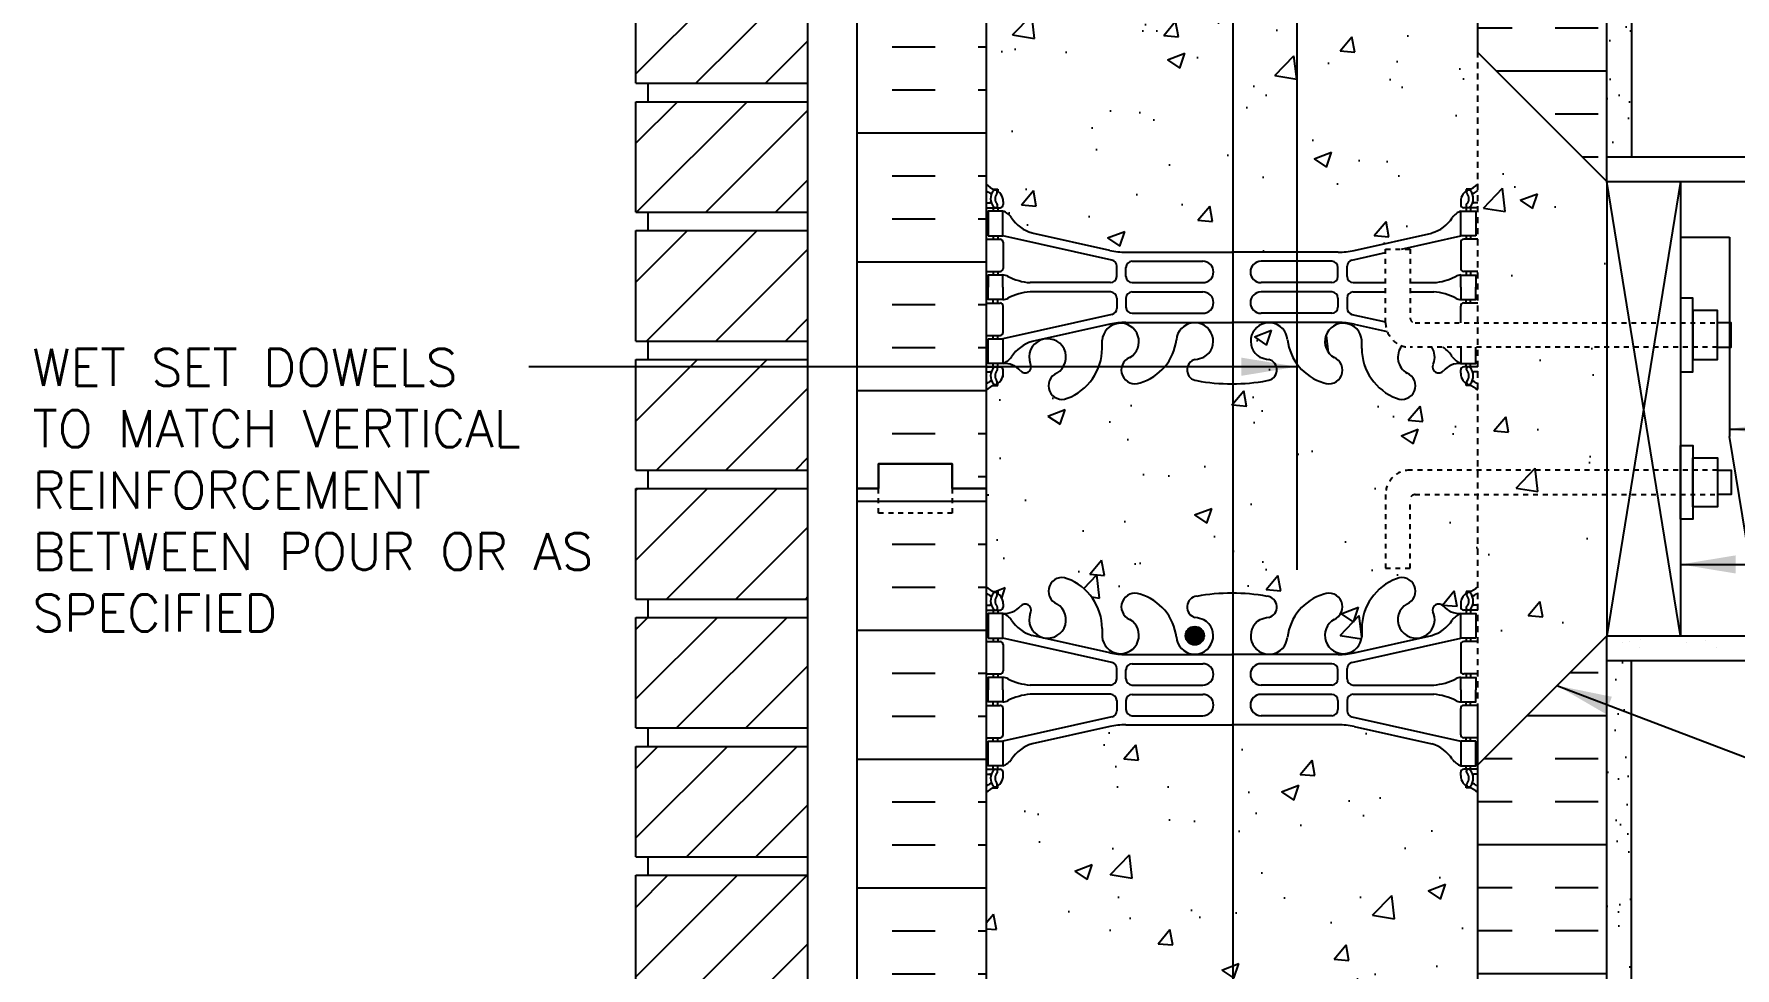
# Model space of a CAD drawing. Header units: inches. Extents: x 113.5 to 169.5, y -22.8 to 56.9.
# Drawn here: x 113.54 to 148.14, y 6.08 to 25.09 of the extents above; entities that cross this region are included whole.
import ezdxf

# ---------------------------------------------------------------- set-up
doc = ezdxf.new("R2010")
doc.units = ezdxf.units.IN
doc.header["$LTSCALE"] = 0.5
doc.header["$MEASUREMENT"] = 0
doc.linetypes.add('DASHED2', pattern=[0.375, 0.25, -0.125])
doc.linetypes.add('HIDDEN2', pattern=[0.1875, 0.125, -0.0625])
for name, color, linetype in [('HATCH', 12, 'Continuous'), ('LINE15', 9, 'Continuous'), ('LINE18', 9, 'Continuous'), ('line25', 2, 'Continuous'), ('LINE3', 3, 'Continuous'), ('LINE50', 5, 'Continuous'), ('LINE9', 9, 'Continuous'), ('TEXT', 4, 'Continuous'), ('Web_Edge', 9, 'Continuous')]:
    doc.layers.add(name, color=color, linetype=linetype)
doc.styles.add('DIM', font='romans.shx', dxfattribs={"width": 0.7})
doc.styles.add('ROMANS', font='romans.shx', dxfattribs={"height": 1.125})
doc.dimstyles.new('ext_12', dxfattribs={"dimscale": 12, "dimtxt": 0.09375, "dimasz": 0.09375, "dimexe": 0.09375, "dimexo": 0.0625, "dimgap": 0.0625, "dimtad": 1, "dimdec": 1, "dimzin": 3, "dimdsep": 46, "dimlunit": 4, "dimtxsty": 'DIM', "dimcen": 0.09, "dimdle": 0.09375, "dimclrt": 4, "dimadec": 0, "dimazin": 0, "dimtfac": 1, "dimtdec": 1, "dimtmove": 2, "dimatfit": 3, "dimfxl": 1, "dimfrac": 2, "dimtolj": 1, "dimtzin": 0, "dimarcsym": 0})
pattern_1 = [(37.5, (123.1024, -15.0365), (-0.031497, 0.963412), [0, -0.76, 0, -0.85, 0, -0.8125]), (7.5, (123.1024, -15.0365), (0.884888, 1.411073), [0, -0.41, 0, -0.685, 0, -0.2625]), (327.5, (122.4874, -15.0365), (1.557071, 0.00283), [0, -0.25, 0, -0.9, 0, -1.175]), (317.5, (122.4874, -15.0365), (1.503063, 0.438838), [0, -0.125, 0, -0.59, 0, -0.675])]

msp = doc.modelspace()

# ---------------------------------------------------------------- hatches: boundary and pattern name
at = {"layer": 'HATCH'}
h = msp.add_hatch(dxfattribs=at)
h.set_pattern_fill('AR-CONC', color=256, scale=0.5)
h.paths.add_polyline_path([(137.921, 42.838), (136.904, 42.838), (135.904, 41.838), (135.904, 42.838), (135.904, 43.838), (134.904, 42.838), (132.904, 42.838), (132.904, 40.031, 0.088416), (133.05, 39.933), (133.14, 39.933), (133.14, 39.892, -0.249069), (133.25, 39.684), (133.25, 39.617, -0.414214), (133.187, 39.554), (133.14, 39.554), (133.14, 39.484), (133.245, 39.484, -0.168672), (133.431, 39.335, 0.17445), (133.838, 39.039), (135.419, 38.686, 0.054974), (135.746, 38.65), (137.921, 38.65)])
h.paths.add_polyline_path([(139.223, 42.838), (137.921, 42.838), (137.921, 38.65), (139.223, 38.65)])
h.paths.add_polyline_path([(142.904, 42.838), (139.223, 42.838), (139.223, 38.65), (140.062, 38.65, 0.054974), (140.389, 38.686), (141.969, 39.039, 0.17445), (142.377, 39.335, -0.168672), (142.563, 39.484), (142.668, 39.484), (142.668, 39.554), (142.62, 39.554, -0.414214), (142.558, 39.617), (142.558, 39.684, -0.249069), (142.668, 39.892), (142.668, 39.933), (142.758, 39.933, 0.08841), (142.904, 40.031)])
h.paths.add_polyline_path([(142.904, 35.838, 0.08841), (142.758, 35.936), (142.668, 35.936), (142.668, 35.977, -0.249069), (142.558, 36.184), (142.558, 36.252, -0.414214), (142.62, 36.314), (142.668, 36.314), (142.668, 36.384), (142.563, 36.384, 0.231736), (142.205, 36.233, -0.8344), (141.994, 36.359), (142.005, 36.38, 2.155404), (141.467, 36.186, -1), (141.253, 35.675, -0.311223), (140.544, 36.691), (140.545, 36.856, 1.661382), (139.984, 36.503, -1), (139.77, 35.992, -0.166475), (139.223, 36.379), (139.223, 33.957, -0.210254), (139.446, 33.819, -0.520567), (139.971, 33.819, -0.520567), (140.289, 33.819, -0.520567), (140.855, 33.819, -0.056985), (140.904, 33.874, -0.056985), (140.953, 33.819, -0.520567), (141.518, 33.819, -0.520567), (141.837, 33.819, -0.520567), (142.361, 33.819, -0.486155), (142.904, 33.838)])
h.paths.add_polyline_path([(139.223, 36.379, -0.13378), (139.031, 36.887, 1.604516), (138.473, 36.512, 0.055617), (138.652, 36.466, -0.843243), (138.618, 36.034, -0.046405), (137.921, 35.969), (137.921, 33.89, -0.425924), (138.377, 33.819, -0.520567), (138.912, 33.824, -0.2797), (139.223, 33.957)])
h.paths.add_polyline_path([(137.921, 35.969, -0.048684), (137.19, 36.034, -0.843243), (137.156, 36.466, 0.055617), (137.335, 36.512, 1.604516), (136.776, 36.887, -0.307094), (136.038, 35.992, -1), (135.824, 36.503, 1.661382), (135.263, 36.856), (135.263, 36.71, -0.316114), (134.554, 35.675, -1), (134.341, 36.186, 2.155404), (133.802, 36.38), (133.814, 36.359, -0.834375), (133.602, 36.233, 0.23174), (133.245, 36.384), (133.14, 36.384), (133.14, 36.314), (133.187, 36.314, -0.414214), (133.25, 36.252), (133.25, 36.184, -0.249069), (133.14, 35.977), (133.14, 35.936), (133.05, 35.936, 0.088416), (132.904, 35.838), (132.904, 33.838), (132.904, 33.816, -0.524125), (133.485, 33.819, -0.520567), (134.443, 33.819, -0.520567), (134.874, 33.819, -0.520567), (135.44, 33.819, -0.520567), (135.745, 33.819, -0.520567), (136.136, 33.819, -0.520567), (136.434, 33.819, -0.520567), (136.969, 33.819, -0.520567), (137.534, 33.819, -0.520567), (137.853, 33.819, -0.077467), (137.921, 33.89)])
h.paths.add_polyline_path([(139.223, 33.957, 0.2797), (138.912, 33.824, 0.520567), (138.377, 33.819, 0.425924), (137.921, 33.89, 0.077467), (137.853, 33.819, 0.520567), (137.534, 33.819, 0.520567), (136.969, 33.819, 0.520567), (136.434, 33.819, 0.520567), (136.136, 33.819, 0.520567), (135.745, 33.819, 0.520567), (135.44, 33.819, 0.520567), (134.874, 33.819, 0.520567), (134.443, 33.819, 0.520567), (133.485, 33.819, 0.524125), (132.904, 33.816), (132.904, 31.838, 0.088416), (133.05, 31.741), (133.14, 31.741), (133.14, 31.699, -0.249069), (133.25, 31.492), (133.25, 31.425, -0.414214), (133.187, 31.362), (133.14, 31.362), (133.14, 31.292), (133.245, 31.292, 0.231736), (133.602, 31.443, -0.8344), (133.814, 31.318), (133.802, 31.296, 2.155404), (134.341, 31.491, -1), (134.554, 32.002, -0.311223), (135.263, 30.986), (135.263, 30.821, 1.661382), (135.824, 31.174, -1), (136.038, 31.685, -0.307094), (136.776, 30.789, 1.604516), (137.335, 31.165, 0.055617), (137.156, 31.211, -0.843243), (137.19, 31.643, -0.047544), (137.904, 31.708, -0.047544), (138.618, 31.643, -0.843243), (138.652, 31.211, 0.055617), (138.473, 31.165, 1.604516), (139.031, 30.789, -0.13378), (139.223, 31.298)])
h.paths.add_polyline_path([(138.847, 30.84, -1), (138.472, 30.84, -1)], flags=16)
h.paths.add_polyline_path([(142.904, 33.838, 0.486155), (142.361, 33.819, 0.520567), (141.837, 33.819, 0.520567), (141.518, 33.819, 0.520567), (140.953, 33.819, 0.056985), (140.904, 33.874, 0.056985), (140.855, 33.819, 0.520567), (140.289, 33.819, 0.520567), (139.971, 33.819, 0.520567), (139.446, 33.819, 0.210254), (139.223, 33.957), (139.223, 31.298, -0.166475), (139.77, 31.685, -1), (139.984, 31.174, 1.661382), (140.545, 30.821), (140.544, 30.966, -0.316114), (141.253, 32.002, -1), (141.467, 31.491, 2.155404), (142.005, 31.296), (141.994, 31.318, -0.834375), (142.205, 31.443, 0.23174), (142.563, 31.292), (142.668, 31.292), (142.668, 31.362), (142.62, 31.362, -0.414214), (142.558, 31.425), (142.558, 31.492, -0.249069), (142.668, 31.699), (142.668, 31.741), (142.758, 31.741, 0.08841), (142.904, 31.838)])
h.paths.add_polyline_path([(137.921, 29.027), (137.904, 29.027), (135.746, 29.027, 0.054974), (135.419, 28.991), (133.838, 28.638, 0.17445), (133.431, 28.342, -0.168672), (133.245, 28.192), (133.14, 28.192), (133.14, 28.122), (133.187, 28.122, -0.414214), (133.25, 28.06), (133.25, 27.992, -0.249069), (133.14, 27.785), (133.14, 27.743), (133.05, 27.743, 0.088416), (132.904, 27.646), (132.904, 22.031, 0.088416), (133.05, 21.933), (133.14, 21.933), (133.14, 21.892, -0.249069), (133.25, 21.684), (133.25, 21.617, -0.414214), (133.187, 21.554), (133.14, 21.554), (133.14, 21.484), (133.245, 21.484, -0.168672), (133.431, 21.335, 0.17445), (133.838, 21.039), (135.419, 20.686, 0.054974), (135.746, 20.65), (137.921, 20.65)])
h.paths.add_polyline_path([(139.223, 29.027), (137.921, 29.027), (137.921, 20.65), (139.223, 20.65)])
h.paths.add_polyline_path([(142.904, 24.713), (142.904, 27.646, 0.08841), (142.758, 27.743), (142.668, 27.743), (142.668, 27.785, -0.249069), (142.558, 27.992), (142.558, 28.06, -0.414214), (142.62, 28.122), (142.668, 28.122), (142.668, 28.192), (142.563, 28.192, -0.168672), (142.377, 28.342, 0.17445), (141.969, 28.638), (140.389, 28.991, 0.054974), (140.062, 29.027), (139.223, 29.027), (139.223, 20.65), (140.062, 20.65, 0.054974), (140.389, 20.686), (141.969, 21.039, 0.17445), (142.377, 21.335, -0.168672), (142.563, 21.484), (142.668, 21.484), (142.668, 21.554), (142.62, 21.554, -0.414214), (142.558, 21.617), (142.558, 21.684, -0.249069), (142.668, 21.892), (142.668, 21.933), (142.758, 21.933, 0.08841), (142.904, 22.031)])
h.paths.add_polyline_path([(141.029, 15.713, -0.414214), (141.529, 16.213), (142.904, 16.213), (142.904, 17.838, 0.08841), (142.758, 17.936), (142.668, 17.936), (142.668, 17.977, -0.249069), (142.558, 18.184), (142.558, 18.252, -0.414214), (142.62, 18.314), (142.668, 18.314), (142.668, 18.384), (142.563, 18.384, 0.231736), (142.205, 18.233, -0.8344), (141.994, 18.359), (142.005, 18.38, 0.235665), (141.969, 18.713), (141.529, 18.713, -0.086721), (141.359, 18.743, 0.457284), (141.467, 18.186, -1), (141.253, 17.675, -0.311223), (140.544, 18.691), (140.545, 18.856, 1.661382), (139.984, 18.503, -1), (139.77, 17.992, -0.166475), (139.223, 18.379), (139.223, 19.219), (137.921, 19.219), (137.921, 13.708, -0.046405), (138.618, 13.643, -0.843243), (138.652, 13.211, 0.055617), (138.473, 13.165, 1.604516), (139.031, 12.789, -0.307094), (139.77, 13.685, -1), (139.984, 13.174, 1.661382), (140.545, 12.821), (140.544, 12.966, -0.316114), (141.253, 14.002, -1), (141.467, 13.491, 2.155404), (142.005, 13.296), (141.994, 13.318, -0.834375), (142.205, 13.443, 0.23174), (142.563, 13.292), (142.668, 13.292), (142.668, 13.362), (142.62, 13.362, -0.414214), (142.558, 13.425), (142.558, 13.492, -0.249069), (142.668, 13.699), (142.668, 13.741), (142.758, 13.741, 0.08841), (142.904, 13.838), (142.904, 15.713), (141.629, 15.713, 0.414214), (141.529, 15.613), (141.529, 14.213), (141.029, 14.213)])
h.paths.add_polyline_path([(142.904, 9.646, 0.08841), (142.758, 9.743), (142.668, 9.743), (142.668, 9.785, -0.249069), (142.558, 9.992), (142.558, 10.06, -0.414214), (142.62, 10.122), (142.668, 10.122), (142.668, 10.192), (142.563, 10.192, -0.168672), (142.377, 10.342, 0.17445), (141.969, 10.638), (140.389, 10.991, 0.054974), (140.062, 11.027), (137.921, 11.027), (137.921, 2.65), (140.062, 2.65, 0.054974), (140.389, 2.686), (141.969, 3.039, 0.17445), (142.377, 3.335, -0.168672), (142.563, 3.484), (142.668, 3.484), (142.668, 3.554), (142.62, 3.554, -0.414214), (142.558, 3.617), (142.558, 3.684, -0.249069), (142.668, 3.892), (142.668, 3.933), (142.758, 3.933, 0.08841), (142.904, 4.031)])
h.paths.add_polyline_path([(137.921, 11.027), (137.904, 11.027), (135.746, 11.027, 0.054974), (135.419, 10.991), (133.838, 10.638, 0.17445), (133.431, 10.342, -0.168672), (133.245, 10.192), (133.14, 10.192), (133.14, 10.122), (133.187, 10.122, -0.414214), (133.25, 10.06), (133.25, 9.992, -0.249069), (133.14, 9.785), (133.14, 9.743), (133.05, 9.743, 0.088416), (132.904, 9.646), (132.904, 4.031, 0.088416), (133.05, 3.933), (133.14, 3.933), (133.14, 3.892, -0.249069), (133.25, 3.684), (133.25, 3.617, -0.414214), (133.187, 3.554), (133.14, 3.554), (133.14, 3.484), (133.245, 3.484, -0.168672), (133.431, 3.335, 0.17445), (133.838, 3.039), (135.419, 2.686, 0.054974), (135.746, 2.65), (137.921, 2.65)])
h.paths.add_polyline_path([(142.904, -0.162, 0.08841), (142.758, -0.064), (142.668, -0.064), (142.668, -0.023, -0.249069), (142.558, 0.184), (142.558, 0.252, -0.414214), (142.62, 0.314), (142.668, 0.314), (142.668, 0.384), (142.563, 0.384, 0.231736), (142.205, 0.233, -0.8344), (141.994, 0.359), (142.005, 0.38, 2.155404), (141.467, 0.186, -1), (141.253, -0.325, -0.311223), (140.544, 0.691), (140.545, 0.856, 1.661382), (139.984, 0.503, -1), (139.77, -0.008, -0.307094), (139.031, 0.887, 1.604516), (138.473, 0.512, 0.055617), (138.652, 0.466, -0.843243), (138.618, 0.034, -0.046405), (137.921, -0.031), (137.921, -2.162), (142.904, -2.162)])
h.paths.add_polyline_path([(137.921, -0.031, -0.048684), (137.19, 0.034, -0.843243), (137.156, 0.466, 0.055617), (137.335, 0.512, 1.604516), (136.776, 0.887, -0.307094), (136.038, -0.008, -1), (135.824, 0.503, 1.661382), (135.263, 0.856), (135.263, 0.71, -0.316114), (134.554, -0.325, -1), (134.341, 0.186, 2.155404), (133.802, 0.38), (133.814, 0.359, -0.834375), (133.602, 0.233, 0.23174), (133.245, 0.384), (133.14, 0.384), (133.14, 0.314), (133.187, 0.314, -0.414214), (133.25, 0.252), (133.25, 0.184, -0.249069), (133.14, -0.023), (133.14, -0.064), (133.05, -0.064, 0.088416), (132.904, -0.162), (132.904, -2.162), (134.904, -2.162), (135.904, -1.162), (135.904, -2.162), (135.904, -3.162), (136.904, -2.162), (137.921, -2.162)])
h = msp.add_hatch(dxfattribs=at)
h.set_pattern_fill('ANSI31', color=256, scale=8, style=0)
h.set_pattern_definition([(45, (28.4787, -15.0365), (-0.707107, 0.707107), [])])
h.paths.add_polyline_path([(129.279, 0.088), (125.779, 0.088), (125.779, -2.162), (129.279, -2.162)])
h.paths.add_polyline_path([(129.279, 2.713), (125.779, 2.713), (125.779, 0.463), (129.279, 0.463)])
h.paths.add_polyline_path([(129.279, 5.338), (125.779, 5.338), (125.779, 3.088), (129.279, 3.088)])
h.paths.add_polyline_path([(129.279, 7.963), (125.779, 7.963), (125.779, 5.713), (129.279, 5.713)])
h.paths.add_polyline_path([(129.279, 10.588), (125.779, 10.588), (125.779, 8.338), (129.279, 8.338)])
h.paths.add_polyline_path([(129.279, 13.213), (125.779, 13.213), (125.779, 10.963), (129.279, 10.963)])
h.paths.add_polyline_path([(129.279, 15.838), (125.779, 15.838), (125.779, 13.588), (129.279, 13.588)])
h.paths.add_polyline_path([(129.279, 18.463), (125.779, 18.463), (125.779, 16.213), (129.279, 16.213)])
h.paths.add_polyline_path([(129.279, 21.088), (125.779, 21.088), (125.779, 18.838), (129.279, 18.838)])
h.paths.add_polyline_path([(129.279, 23.713), (125.779, 23.713), (125.779, 21.463), (129.279, 21.463)])
h.paths.add_polyline_path([(129.279, 26.307), (125.779, 26.307), (125.779, 24.088), (129.279, 24.088)])
h.paths.add_polyline_path([(129.279, 28.963), (125.779, 28.963), (125.779, 26.713), (129.279, 26.713)])
h.paths.add_polyline_path([(129.279, 30.692), (125.779, 30.692), (125.779, 29.338), (129.279, 29.338)])
h.paths.add_polyline_path([(129.279, 31.588), (125.779, 31.588), (125.779, 30.692), (129.279, 30.692)])
h.paths.add_polyline_path([(129.279, 34.213), (125.779, 34.213), (125.779, 31.963), (129.279, 31.963)])
h.paths.add_polyline_path([(129.279, 36.838), (125.779, 36.838), (125.779, 34.588), (129.279, 34.588)])
h.paths.add_polyline_path([(129.279, 39.463), (125.779, 39.463), (125.779, 37.213), (129.279, 37.213)])
h.paths.add_polyline_path([(129.279, 42.088), (125.779, 42.088), (125.779, 39.838), (129.279, 39.838)])
h.paths.add_polyline_path([(129.279, 42.838), (125.779, 42.838), (125.779, 42.463), (129.279, 42.463)])
h = msp.add_hatch(dxfattribs=at)
h.set_pattern_fill('AR-SAND', color=256, scale=0.5, style=0)
h.set_pattern_definition(pattern_1)
h.paths.add_polyline_path([(146.029, 42.838), (145.529, 42.838), (145.529, 22.588), (146.029, 22.588)])
h = msp.add_hatch(dxfattribs=at)
h.set_pattern_fill('INSUL', color=256, scale=7, style=0)
h.set_pattern_definition([(0, (-2793.2578, -381.1712), (0, 2.625), []), (0, (-2793.2578, -380.2962), (0, 2.625), [0.875, -0.875]), (0, (-2793.2578, -379.4212), (0, 2.625), [0.875, -0.875])])
h.paths.add_polyline_path([(130.279, 15.838), (130.716, 15.838), (130.716, 16.338), (132.216, 16.338), (132.216, 15.838), (132.904, 15.838), (132.904, 33.838), (132.216, 33.838), (132.216, 34.338), (130.716, 34.338), (130.716, 33.838), (130.279, 33.838)])
h = msp.add_hatch(dxfattribs=at)
h.set_pattern_fill('INSUL', color=256, scale=7, style=0)
h.set_pattern_definition([(0, (32.4787, -15.0365), (0, 2.625), []), (0, (32.4787, -14.1615), (0, 2.625), [0.875, -0.875]), (0, (32.4787, -13.2865), (0, 2.625), [0.875, -0.875])])
h.paths.add_polyline_path([(142.904, 24.713), (145.529, 22.088), (145.529, 33.838), (145.091, 33.838), (145.091, 33.338), (143.591, 33.338), (143.591, 33.838), (142.904, 33.838)])
h.paths.add_polyline_path([(145.529, 12.838), (142.904, 10.213), (142.904, -2.162), (145.529, -2.162)])
h = msp.add_hatch(dxfattribs=at)
h.set_pattern_fill('AR-CONC', color=256, scale=0.5, style=0)
h.set_pattern_definition([(50, (9.4798, -137.801), (3.5863, -0.31376), [0.375, -4.125]), (355, (9.4798, -137.801), (-0.693757, 3.76096), [0.3, -3.3]), (100.4514, (9.7786, -137.827), (2.892547, 3.4472), [0.3187, -3.50571]), (46.1842, (9.4798, -136.801), (5.336205, -0.827595), [0.5625, -6.1875]), (96.6356, (9.9244, -136.87), (4.67331, 4.87059), [0.47805, -5.25856]), (351.1842, (9.48, -136.801), (4.67331, 4.8706), [0.45, -4.95]), (21, (9.9798, -137.051), (2.984535, -2.013094), [0.375, -4.125]), (326, (9.9798, -137.051), (1.216577, 3.62575), [0.3, -3.3]), (71.4514, (10.2285, -137.2187), (4.201113, 1.61265), [0.3187, -3.50571]), (37.5, (9.4798, -137.8009), (0.060799, 1.664469), [0, -3.26, 0, -3.35, 0, -3.3125]), (7.5, (9.4798, -137.8009), (1.315348, 1.972059), [0, -1.91, 0, -3.185, 0, -1.2625]), (327.5, (8.3648, -137.8009), (2.669112, -0.112774), [0, -1.25, 0, -3.9, 0, -5.175]), (317.5, (7.8648, -137.801), (2.91593, 0.500525), [0, -1.625, 0, -2.59, 0, -3.675])])
h.paths.add_polyline_path([(145.529, 19.526), (142.904, 19.526), (142.904, 15.401), (145.529, 15.401)])
h.paths.add_polyline_path([(145.529, 13.963), (145.529, 14.901), (142.904, 14.901), (142.904, 11.338)])
h.paths.add_polyline_path([(142.904, 23.588), (142.904, 20.026), (145.529, 20.026), (145.529, 20.963)])
h = msp.add_hatch(dxfattribs=at)
h.set_pattern_fill('AR-CONC', color=256, scale=0.5)
h.paths.add_polyline_path([(137.921, 17.969, -0.001137), (137.904, 17.969, -0.047544), (137.19, 18.034, -0.843243), (137.156, 18.466, 0.055617), (137.335, 18.512, 1.661382), (136.774, 18.864, -0.30095), (136.038, 17.992, -1), (135.824, 18.503, 1.661382), (135.263, 18.856), (135.263, 18.691, -0.311223), (134.554, 17.675, -1), (134.341, 18.186, 2.155404), (133.802, 18.38), (133.814, 18.359, -0.834375), (133.602, 18.233, 0.23174), (133.245, 18.384), (133.14, 18.384), (133.14, 18.314), (133.187, 18.314, -0.414214), (133.25, 18.252), (133.25, 18.184, -0.249069), (133.14, 17.977), (133.14, 17.936), (133.05, 17.936, 0.088416), (132.904, 17.838), (132.904, 15.838), (132.904, 13.838, 0.088416), (133.05, 13.741), (133.14, 13.741), (133.14, 13.699, -0.249069), (133.25, 13.492), (133.25, 13.425, -0.414214), (133.187, 13.362), (133.14, 13.362), (133.14, 13.292), (133.245, 13.292, 0.231736), (133.602, 13.443, -0.8344), (133.814, 13.318), (133.802, 13.296, 2.155404), (134.341, 13.491, -1), (134.554, 14.002, -0.311223), (135.263, 12.986), (135.263, 12.821, 1.661382), (135.824, 13.174, -1), (136.038, 13.685, -0.30095), (136.774, 12.812, 1.661382), (137.335, 13.165, 0.055617), (137.156, 13.211, -0.843243), (137.19, 13.643, -0.047544), (137.904, 13.708, -0.001137), (137.921, 13.708)])
h.paths.add_polyline_path([(137.335, 12.84, -1), (136.96, 12.84, -1)], flags=16)
h = msp.add_hatch(dxfattribs=at)
h.set_pattern_fill('INSUL', color=256, scale=7, style=0)
h.set_pattern_definition([(0, (-2793.2578, -399.1712), (0, 2.625), []), (0, (-2793.2578, -398.2962), (0, 2.625), [0.875, -0.875]), (0, (-2793.2578, -397.4212), (0, 2.625), [0.875, -0.875])])
h.paths.add_polyline_path([(130.279, -2.162), (130.716, -2.162), (130.716, -1.662), (132.216, -1.662), (132.216, -2.162), (132.904, -2.162), (132.904, 15.838), (132.216, 15.838), (132.216, 16.338), (130.716, 16.338), (130.716, 15.838), (130.279, 15.838)])
h = msp.add_hatch(dxfattribs=at)
h.set_pattern_fill('AR-SAND', color=256, scale=0.5, style=0)
h.set_pattern_definition(pattern_1)
h.paths.add_polyline_path([(146.029, 12.027), (145.935, 12.338), (145.529, 12.338), (145.529, -2.162), (146.029, -2.162)])
at = {"layer": 'LINE3'}
msp.add_hatch(color=256, dxfattribs=at).paths.add_polyline_path([(136.96, 12.84, 1), (137.335, 12.84, 1)])

# ---------------------------------------------------------------- linework, layer by layer
at = {"layer": 'HATCH'}
for p, q in [((147.029, 22.088), (145.529, 12.838)), ((147.029, 12.838), (145.529, 22.088)), ((145.839, 12.693), (145.839, 12.693)), ((145.988, 12.732), (145.988, 12.732)), ((146.199, 12.598), (146.199, 12.598)), ((146.214, 12.759), (146.214, 12.759)), ((147.147, 12.71), (147.147, 12.71)), ((147.545, 12.735), (147.545, 12.735)), ((147.756, 12.601), (147.756, 12.601))]:
    msp.add_line(p, q, dxfattribs=at)
at = {"layer": 'LINE15', "linetype": 'HIDDEN2'}
for points in [[(147.779, 18.713), (141.529, 18.713, -0.414214), (141.029, 19.213), (141.029, 20.713), (141.529, 20.713), (141.529, 19.313, 0.414214), (141.629, 19.213), (147.779, 19.213)], [(147.779, 16.213), (141.529, 16.213, 0.414214), (141.029, 15.713), (141.029, 14.213), (141.529, 14.213), (141.529, 15.613, -0.414214), (141.629, 15.713), (147.779, 15.713)]]:
    msp.add_lwpolyline(points, format="xyb", dxfattribs=at)
at = {"layer": 'LINE18'}
for points in [[(147.029, 18.213), (147.279, 18.213), (147.279, 19.713), (147.029, 19.713)], [(147.279, 18.463), (147.779, 18.463), (147.779, 19.463), (147.279, 19.463)], [(147.029, 16.713), (147.279, 16.713), (147.279, 15.213), (147.029, 15.213)], [(147.279, 16.463), (147.779, 16.463), (147.779, 15.463), (147.279, 15.463)]]:
    msp.add_lwpolyline(points, close=True, dxfattribs=at)
for points in [[(147.779, 18.713), (148.06, 18.713), (148.06, 19.213), (147.779, 19.213)], [(147.779, 16.213), (148.06, 16.213), (148.06, 15.713), (147.779, 15.713)]]:
    msp.add_lwpolyline(points, dxfattribs=at)
at = {"layer": 'line25'}
for p, q in [((132.904, 33.838), (132.904, 15.838)), ((142.904, 24.713), (142.904, 33.838)), ((129.279, 0.338), (129.279, 28.963)), ((125.779, 24.088), (125.779, 26.338)), ((145.529, 22.088), (142.904, 24.713)), ((125.779, 24.088), (129.279, 24.088)), ((126.029, 23.713), (126.029, 24.088)), ((126.029, 23.713), (126.029, 24.088)), ((125.779, 21.463), (125.779, 23.713)), ((125.779, 23.713), (129.279, 23.713)), ((145.529, 22.088), (162.512, 22.088)), ((145.529, 22.088), (145.529, 12.838)), ((147.029, 22.088), (147.029, 12.838)), ((125.779, 21.463), (129.279, 21.463)), ((126.029, 21.088), (126.029, 21.463)), ((125.779, 18.838), (125.779, 21.088)), ((125.779, 21.088), (129.279, 21.088)), ((125.779, 18.838), (129.279, 18.838)), ((126.029, 18.463), (126.029, 18.838)), ((125.779, 16.213), (125.779, 18.463)), ((125.779, 18.463), (129.279, 18.463)), ((125.779, 16.213), (129.279, 16.213)), ((126.029, 15.838), (126.029, 16.213)), ((125.779, 15.838), (129.279, 15.838)), ((125.779, 13.588), (125.779, 15.838)), ((132.904, 15.838), (132.904, -2.162)), ((125.779, 13.588), (129.279, 13.588)), ((126.029, 13.213), (126.029, 13.588)), ((125.779, 13.213), (129.279, 13.213)), ((125.779, 10.963), (125.779, 13.213)), ((145.529, 12.838), (142.904, 10.213)), ((145.529, 12.838), (162.512, 12.838)), ((142.904, -2.162), (142.904, 11.338)), ((125.779, 10.963), (129.279, 10.963)), ((126.029, 10.588), (126.029, 10.963)), ((125.779, 10.588), (129.279, 10.588)), ((125.779, 8.338), (125.779, 10.588)), ((125.779, 8.338), (129.279, 8.338)), ((126.029, 7.963), (126.029, 8.338)), ((126.029, 7.963), (126.029, 8.338)), ((125.779, 7.963), (129.279, 7.963)), ((125.779, 5.713), (125.779, 7.963))]:
    msp.add_line(p, q, dxfattribs=at)
at = {"layer": 'LINE3'}
for p, q in [((139.223, 42.838), (139.223, 14.181)), ((137.921, 32.39), (137.921, -2.162))]:
    msp.add_line(p, q, dxfattribs=at)
msp.add_circle((137.148, 12.84), 0.188, dxfattribs=at)
at = {"layer": 'LINE50'}
for p, q in [((130.279, 15.838), (130.279, 33.838)), ((145.529, 22.088), (145.529, 33.838)), ((130.279, -2.162), (130.279, 15.838)), ((145.529, -2.162), (145.529, 12.838))]:
    msp.add_line(p, q, dxfattribs=at)
for points in [[(130.279, 15.838), (130.716, 15.838), (130.716, 16.338), (132.216, 16.338), (132.216, 15.838), (132.904, 15.838)], [(132.904, 15.838), (132.216, 15.838), (132.216, 16.338), (130.716, 16.338), (130.716, 15.838), (130.279, 15.838)]]:
    msp.add_lwpolyline(points, dxfattribs=at)
at = {"layer": 'LINE9'}
for p, q in [((146.029, 42.838), (146.029, 22.588)), ((145.529, 22.588), (162.512, 22.588)), ((147.029, 20.957), (148.029, 20.957)), ((148.029, 20.957), (148.029, 16.898)), ((148.687, 12.838), (148.029, 16.898)), ((145.529, 12.338), (162.512, 12.338)), ((146.029, -2.162), (146.029, 12.338))]:
    msp.add_line(p, q, dxfattribs=at)
at = {"layer": 'LINE9', "linetype": 'DASHED2'}
msp.add_line((142.904, 11.338), (142.904, 24.713), dxfattribs=at)
at = {"layer": 'LINE9', "linetype": 'DASHED2', "ltscale": 0.15}
msp.add_lwpolyline([(132.216, 15.838), (132.216, 15.838), (132.216, 15.338), (130.716, 15.338), (130.716, 15.838), (130.716, 15.838)], dxfattribs=at)
at = {"layer": 'Web_Edge', "color": 8}
for p, q in [((133.05, 21.933), (133.14, 21.933)), ((133.14, 21.933), (133.14, 21.892)), ((142.758, 21.933), (142.668, 21.933)), ((142.668, 21.933), (142.668, 21.892)), ((132.904, 21.654), (132.982, 21.654)), ((132.904, 21.554), (133.187, 21.554)), ((133.05, 21.554), (133.05, 21.484)), ((133.14, 21.554), (133.14, 21.484)), ((133.25, 21.684), (133.25, 21.617)), ((142.558, 21.684), (142.558, 21.617)), ((142.904, 21.554), (142.62, 21.554)), ((142.668, 21.554), (142.668, 21.484)), ((142.758, 21.554), (142.758, 21.484)), ((142.904, 21.654), (142.826, 21.654)), ((132.904, 20.914), (133.187, 20.914)), ((133.05, 20.984), (133.05, 20.914)), ((133.14, 20.984), (133.14, 20.914)), ((135.462, 20.488), (133.245, 20.984)), ((133.25, 20.852), (133.25, 20.317)), ((135.419, 20.686), (133.838, 21.039)), ((140.389, 20.686), (141.969, 21.039)), ((141.352, 20.713), (142.563, 20.984)), ((142.558, 20.852), (142.558, 20.317)), ((142.904, 20.914), (142.62, 20.914)), ((142.668, 20.984), (142.668, 20.914)), ((142.758, 20.984), (142.758, 20.914)), ((135.746, 20.65), (137.904, 20.65)), ((135.873, 20.463), (137.312, 20.463)), ((140.062, 20.65), (137.904, 20.65)), ((139.935, 20.463), (138.496, 20.463)), ((140.345, 20.488), (141.029, 20.641)), ((132.904, 20.254), (133.187, 20.254)), ((133.05, 20.254), (133.05, 20.184)), ((133.14, 20.254), (133.14, 20.184)), ((135.56, 20.154), (135.56, 20.366)), ((135.748, 20.154), (135.748, 20.338)), ((140.06, 20.154), (140.06, 20.338)), ((140.248, 20.154), (140.248, 20.366)), ((142.904, 20.254), (142.62, 20.254)), ((142.668, 20.254), (142.668, 20.184)), ((142.758, 20.254), (142.758, 20.184)), ((135.435, 20.029), (133.798, 20.029)), ((135.435, 19.84), (133.798, 19.84)), ((135.873, 20.029), (137.312, 20.029)), ((135.873, 19.84), (137.312, 19.84)), ((139.935, 20.029), (138.496, 20.029)), ((139.935, 19.84), (138.496, 19.84)), ((140.373, 20.029), (141.029, 20.029)), ((140.373, 19.84), (141.029, 19.84)), ((141.529, 20.029), (142.01, 20.029)), ((141.529, 19.84), (142.01, 19.84)), ((132.904, 19.614), (133.187, 19.614)), ((133.05, 19.614), (133.05, 19.684)), ((133.14, 19.614), (133.14, 19.684)), ((135.462, 19.381), (133.245, 18.884)), ((133.25, 19.017), (133.25, 19.552)), ((135.56, 19.715), (135.56, 19.503)), ((135.748, 19.715), (135.748, 19.531)), ((135.873, 19.406), (137.312, 19.406)), ((139.935, 19.406), (138.496, 19.406)), ((140.06, 19.715), (140.06, 19.531)), ((140.248, 19.715), (140.248, 19.503)), ((140.345, 19.381), (141.029, 19.228)), ((142.558, 19.213), (142.558, 19.552)), ((142.904, 19.614), (142.62, 19.614)), ((142.668, 19.614), (142.668, 19.684)), ((142.758, 19.614), (142.758, 19.684)), ((135.419, 19.183), (133.838, 18.83)), ((135.746, 19.219), (137.904, 19.219)), ((140.062, 19.219), (137.904, 19.219)), ((140.389, 19.183), (141.063, 19.032)), ((132.904, 18.954), (133.187, 18.954)), ((133.05, 18.884), (133.05, 18.954)), ((133.14, 18.884), (133.14, 18.954)), ((135.263, 18.691), (135.263, 18.856)), ((140.544, 18.691), (140.545, 18.856)), ((133.05, 18.314), (133.05, 18.384)), ((133.14, 18.314), (133.14, 18.384)), ((133.802, 18.38), (133.814, 18.359)), ((142.005, 18.38), (141.994, 18.359)), ((142.668, 18.314), (142.668, 18.384)), ((142.758, 18.314), (142.758, 18.384)), ((132.904, 18.314), (133.187, 18.314)), ((132.904, 18.214), (132.982, 18.214)), ((133.25, 18.184), (133.25, 18.252)), ((142.558, 18.184), (142.558, 18.252)), ((142.904, 18.314), (142.62, 18.314)), ((142.904, 18.214), (142.826, 18.214)), ((133.05, 17.936), (133.14, 17.936)), ((133.14, 17.936), (133.14, 17.977)), ((142.668, 17.936), (142.668, 17.977)), ((142.758, 17.936), (142.668, 17.936))]:
    msp.add_line(p, q, dxfattribs=at)
at = {"layer": 'Web_Edge'}
for p, q in [((133.05, 13.741), (133.14, 13.741)), ((133.14, 13.741), (133.14, 13.699)), ((142.758, 13.741), (142.668, 13.741)), ((142.668, 13.741), (142.668, 13.699)), ((132.904, 13.462), (132.982, 13.462)), ((132.904, 13.362), (133.187, 13.362)), ((133.05, 13.362), (133.05, 13.292)), ((133.14, 13.362), (133.14, 13.292)), ((133.25, 13.492), (133.25, 13.425)), ((133.802, 13.296), (133.814, 13.318)), ((142.005, 13.296), (141.994, 13.318)), ((142.558, 13.492), (142.558, 13.425)), ((142.904, 13.362), (142.62, 13.362)), ((142.668, 13.362), (142.668, 13.292)), ((142.758, 13.362), (142.758, 13.292)), ((142.904, 13.462), (142.826, 13.462)), ((135.419, 12.494), (133.838, 12.847)), ((135.263, 12.986), (135.263, 12.821)), ((140.389, 12.494), (141.969, 12.847)), ((140.544, 12.986), (140.545, 12.821)), ((132.904, 12.722), (133.187, 12.722)), ((133.05, 12.792), (133.05, 12.722)), ((133.14, 12.792), (133.14, 12.722)), ((135.462, 12.296), (133.245, 12.792)), ((133.25, 12.66), (133.25, 12.125)), ((135.746, 12.458), (137.904, 12.458)), ((140.062, 12.458), (137.904, 12.458)), ((140.345, 12.296), (142.563, 12.792)), ((142.558, 12.66), (142.558, 12.125)), ((142.904, 12.722), (142.62, 12.722)), ((142.668, 12.792), (142.668, 12.722)), ((142.758, 12.792), (142.758, 12.722)), ((135.56, 11.961), (135.56, 12.174)), ((135.748, 11.962), (135.748, 12.146)), ((135.873, 12.271), (137.312, 12.271)), ((139.935, 12.271), (138.496, 12.271)), ((140.06, 11.962), (140.06, 12.146)), ((140.248, 11.961), (140.248, 12.174)), ((132.904, 12.062), (133.187, 12.062)), ((133.05, 12.062), (133.05, 11.992)), ((133.14, 12.062), (133.14, 11.992)), ((135.435, 11.836), (133.798, 11.836)), ((135.873, 11.837), (137.312, 11.837)), ((139.935, 11.837), (138.496, 11.837)), ((140.373, 11.836), (142.01, 11.836)), ((142.904, 12.062), (142.62, 12.062)), ((142.668, 12.062), (142.668, 11.992)), ((142.758, 12.062), (142.758, 11.992)), ((132.904, 11.422), (133.187, 11.422)), ((133.05, 11.422), (133.05, 11.492)), ((133.14, 11.422), (133.14, 11.492)), ((135.435, 11.648), (133.798, 11.648)), ((135.56, 11.523), (135.56, 11.311)), ((135.748, 11.522), (135.748, 11.338)), ((135.873, 11.647), (137.312, 11.647)), ((139.935, 11.647), (138.496, 11.647)), ((140.06, 11.522), (140.06, 11.338)), ((140.248, 11.523), (140.248, 11.311)), ((140.373, 11.648), (142.01, 11.648)), ((142.904, 11.422), (142.62, 11.422)), ((142.668, 11.422), (142.668, 11.492)), ((142.758, 11.422), (142.758, 11.492)), ((135.462, 11.189), (133.245, 10.692)), ((133.25, 10.825), (133.25, 11.36)), ((135.873, 11.213), (137.312, 11.213)), ((139.935, 11.213), (138.496, 11.213)), ((140.345, 11.189), (142.563, 10.692)), ((142.558, 10.825), (142.558, 11.36)), ((132.904, 10.762), (133.187, 10.762)), ((133.05, 10.692), (133.05, 10.762)), ((133.14, 10.692), (133.14, 10.762)), ((135.419, 10.991), (133.838, 10.638)), ((135.746, 11.027), (137.904, 11.027)), ((140.062, 11.027), (137.904, 11.027)), ((140.389, 10.991), (141.969, 10.638)), ((142.904, 10.762), (142.62, 10.762)), ((142.668, 10.692), (142.668, 10.762)), ((142.758, 10.692), (142.758, 10.762)), ((132.904, 10.122), (133.187, 10.122)), ((133.05, 10.122), (133.05, 10.192)), ((133.14, 10.122), (133.14, 10.192)), ((133.25, 9.992), (133.25, 10.06)), ((142.558, 9.992), (142.558, 10.06)), ((142.904, 10.122), (142.62, 10.122)), ((142.668, 10.122), (142.668, 10.192)), ((142.758, 10.122), (142.758, 10.192)), ((132.904, 10.022), (132.982, 10.022)), ((133.05, 9.743), (133.14, 9.743)), ((133.14, 9.743), (133.14, 9.785)), ((142.668, 9.743), (142.668, 9.785)), ((142.758, 9.743), (142.668, 9.743)), ((142.904, 10.022), (142.826, 10.022))]:
    msp.add_line(p, q, dxfattribs=at)
at = {"layer": 'Web_Edge', "color": 8}
for points in [[(132.945, 20.984), (133.245, 20.984), (133.245, 21.484), (132.945, 21.484)], [(142.863, 20.984), (142.563, 20.984), (142.563, 21.484), (142.863, 21.484)], [(132.945, 18.884), (133.245, 18.884), (133.245, 18.384), (132.945, 18.384)]]:
    msp.add_lwpolyline(points, close=True, dxfattribs=at)
for points in [[(133.245, 19.934), (133.245, 20.184), (132.945, 20.184), (132.945, 19.934)], [(142.563, 19.934), (142.563, 20.184), (142.863, 20.184), (142.863, 19.934)], [(133.245, 19.934), (133.245, 19.684), (132.945, 19.684), (132.945, 19.934)], [(142.563, 19.934), (142.563, 19.684), (142.863, 19.684), (142.863, 19.934)], [(142.563, 18.713), (142.563, 18.384), (142.863, 18.384), (142.863, 18.713)]]:
    msp.add_lwpolyline(points, dxfattribs=at)
at = {"layer": 'Web_Edge'}
for points in [[(132.945, 12.792), (133.245, 12.792), (133.245, 13.292), (132.945, 13.292)], [(142.863, 12.792), (142.563, 12.792), (142.563, 13.292), (142.863, 13.292)], [(132.945, 10.692), (133.245, 10.692), (133.245, 10.192), (132.945, 10.192)], [(142.863, 10.692), (142.563, 10.692), (142.563, 10.192), (142.863, 10.192)]]:
    msp.add_lwpolyline(points, close=True, dxfattribs=at)
for points in [[(133.245, 11.742), (133.245, 11.992), (132.945, 11.992), (132.945, 11.742)], [(142.563, 11.742), (142.563, 11.992), (142.863, 11.992), (142.863, 11.742)], [(133.245, 11.742), (133.245, 11.492), (132.945, 11.492), (132.945, 11.742)], [(142.563, 11.742), (142.563, 11.492), (142.863, 11.492), (142.863, 11.742)]]:
    msp.add_lwpolyline(points, dxfattribs=at)
at = {"layer": 'Web_Edge', "color": 8}
for centre, radius, start, end in [((133.25, 22.392), 0.5, 226.2109, 250.5288), ((133.25, 22.392), 0.6, 234.7832, 245.0748), ((133.244, 21.739), 0.25, 140.1145, 222.4609), ((132.988, 21.829), 0.021, 343.464, 63.9957), ((133.086, 21.87), 0.045, 321.448, 139.1879), ((133, 21.684), 0.25, 0, 70.5288), ((133.244, 21.739), 0.16, 140.0001, 222.4609), ((142.808, 21.684), 0.25, 109.4712, 180), ((142.722, 21.87), 0.045, 40.8121, 218.552), ((142.564, 21.739), 0.16, 317.5391, 39.9999), ((142.558, 22.392), 0.5, 289.4712, 313.7878), ((142.564, 21.739), 0.25, 317.5391, 39.8855), ((142.82, 21.829), 0.021, 116.0043, 196.536), ((142.558, 22.392), 0.6, 294.9252, 305.2158), ((132.982, 21.674), 0.0196, 269.4032, 15.4901), ((133.092, 21.601), 0.045, 222.4609, 42.4609), ((133.187, 21.617), 0.0625, 270, 0), ((133.122, 21.142), 0.364, 34.9775, 70.3387), ((142.685, 21.142), 0.364, 109.6613, 145.0225), ((142.62, 21.617), 0.0625, 180, 270), ((142.715, 21.601), 0.045, 137.5391, 317.5391), ((142.826, 21.674), 0.0196, 164.5099, 270.5968), ((134.046, 21.753), 0.743, 212.7919, 253.8107), ((141.762, 21.753), 0.743, 286.1893, 327.2081), ((133.187, 20.852), 0.0625, 0, 90), ((142.62, 20.852), 0.0625, 90, 180), ((135.746, 22.15), 1.5, 257.4135, 270), ((135.435, 20.366), 0.125, 0, 77.3767), ((135.873, 20.338), 0.125, 90, 180), ((137.312, 20.246), 0.217, 270, 90), ((138.496, 20.246), 0.217, 90, 270), ((139.935, 20.338), 0.125, 0, 90), ((140.062, 22.15), 1.5, 270, 282.5865), ((140.373, 20.366), 0.125, 102.6233, 180), ((133.187, 20.317), 0.0625, 270, 0), ((133.241, 19.966), 0.219, 60.4937, 88.92), ((133.886, 21.195), 1.17, 242.6365, 265.6505), ((135.435, 20.154), 0.125, 270, 0), ((135.873, 20.154), 0.125, 180, 270), ((139.935, 20.154), 0.125, 270, 360), ((140.373, 20.154), 0.125, 180, 270), ((141.921, 21.195), 1.17, 274.3495, 297.3635), ((142.567, 19.966), 0.219, 91.08, 119.5063), ((142.62, 20.317), 0.0625, 180, 270), ((133.886, 18.674), 1.17, 94.3495, 117.3635), ((135.435, 19.715), 0.125, 0, 90), ((135.873, 19.715), 0.125, 90, 180), ((137.312, 19.623), 0.217, 270, 90), ((138.496, 19.623), 0.217, 90, 270), ((139.935, 19.715), 0.125, 0, 90), ((140.373, 19.715), 0.125, 90, 180), ((141.921, 18.674), 1.17, 62.6365, 85.6505), ((133.187, 19.552), 0.0625, 0, 90), ((133.241, 19.903), 0.219, 271.08, 299.5063), ((135.435, 19.503), 0.125, 282.6233, 0), ((135.873, 19.531), 0.125, 180, 270), ((139.935, 19.531), 0.125, 270, 0), ((140.373, 19.503), 0.125, 180, 257.3767), ((142.567, 19.903), 0.219, 240.4937, 268.92), ((142.62, 19.552), 0.0625, 90, 180), ((135.637, 18.828), 0.375, 299.9315, 175.7552), ((135.746, 17.719), 1.5, 90, 102.5865), ((137.148, 18.837), 0.375, 299.9315, 175.7552), ((138.66, 18.837), 0.375, 4.2448, 240.0685), ((140.171, 18.828), 0.375, 4.2448, 240.0685), ((140.062, 17.719), 1.5, 77.4135, 90), ((133.187, 19.017), 0.0625, 270, 0), ((134.046, 18.116), 0.743, 106.1893, 147.2081), ((134.154, 18.511), 0.375, 299.9315, 200.3757), ((134.172, 18.697), 1.092, 290.5175, 359.6668), ((135.747, 18.984), 1.034, 286.3365, 353.3331), ((140.061, 18.984), 1.034, 186.6669, 253.6635), ((141.636, 18.697), 1.092, 180.3332, 249.4825), ((141.654, 18.511), 0.375, 141.773, 240.0685), ((141.654, 18.511), 0.375, 339.6243, 32.6669), ((141.762, 18.116), 0.743, 32.7919, 53.4739), ((133.122, 18.727), 0.364, 289.6613, 325.0225), ((133.269, 17.944), 0.441, 41.0127, 93.2024), ((133.697, 18.315), 0.125, 221.0127, 20.3757), ((135.931, 18.248), 0.277, 112.68, 292.68), ((137.21, 18.253), 0.22, 104.2604, 264.8165), ((137.041, 19.292), 0.834, 277.8937, 290.6271), ((138.767, 19.292), 0.834, 249.3729, 262.1063), ((138.598, 18.253), 0.22, 275.1835, 75.7396), ((139.877, 18.248), 0.277, 247.32, 67.32), ((142.111, 18.315), 0.125, 159.6243, 318.9873), ((142.538, 17.944), 0.441, 86.7976, 138.9873), ((142.685, 18.727), 0.364, 214.9775, 250.3387), ((133.25, 17.477), 0.6, 114.9252, 125.2168), ((132.982, 18.195), 0.0196, 344.5099, 90.5968), ((133.244, 18.13), 0.25, 137.5391, 219.8855), ((132.988, 18.04), 0.021, 296.0043, 16.536), ((133.086, 17.999), 0.045, 220.8121, 38.552), ((133.092, 18.268), 0.045, 317.5391, 137.5391), ((133, 18.184), 0.25, 289.4712, 360), ((133.244, 18.13), 0.16, 137.5391, 219.9999), ((133.187, 18.252), 0.0625, 360, 90), ((134.448, 17.93), 0.277, 112.68, 292.68), ((137.887, 21.746), 3.777, 259.3725, 270.2606), ((137.921, 21.746), 3.777, 269.7394, 280.6275), ((141.36, 17.93), 0.277, 247.32, 67.32), ((142.62, 18.252), 0.0625, 90, 180), ((142.808, 18.184), 0.25, 180, 250.5288), ((142.715, 18.268), 0.045, 42.4609, 222.4609), ((142.722, 17.999), 0.045, 141.448, 319.1879), ((142.564, 18.13), 0.16, 320.0001, 42.4609), ((142.564, 18.13), 0.25, 320.1145, 42.4609), ((142.82, 18.04), 0.021, 163.464, 243.9957), ((142.826, 18.195), 0.0196, 89.4032, 195.4901), ((142.558, 17.477), 0.6, 54.7832, 65.0748), ((133.25, 17.477), 0.5, 109.4712, 133.7891), ((142.558, 17.477), 0.5, 46.2122, 70.5288)]:
    msp.add_arc(centre, radius, start, end, dxfattribs=at)
at = {"layer": 'Web_Edge'}
for centre, radius, start, end in [((134.448, 13.746), 0.277, 67.32, 247.32), ((134.172, 12.979), 1.092, 0.3332, 69.4825), ((141.636, 12.979), 1.092, 110.5175, 179.6668), ((141.36, 13.746), 0.277, 292.68, 112.68), ((133.25, 14.199), 0.5, 226.2109, 250.5288), ((133.25, 14.199), 0.6, 234.7832, 245.0748), ((133.244, 13.547), 0.25, 140.1145, 222.4609), ((132.988, 13.636), 0.021, 343.464, 63.9957), ((133.086, 13.678), 0.045, 321.448, 139.1879), ((133, 13.492), 0.25, 0, 70.5288), ((133.244, 13.547), 0.16, 140.0001, 222.4609), ((135.931, 13.429), 0.277, 67.32, 247.32), ((135.747, 12.692), 1.034, 6.6669, 73.6635), ((137.21, 13.424), 0.22, 95.1835, 255.7396), ((137.887, 9.93), 3.777, 89.7394, 100.6275), ((137.921, 9.93), 3.777, 79.3725, 90.2606), ((138.598, 13.424), 0.22, 284.2604, 84.8165), ((140.061, 12.692), 1.034, 106.3365, 173.3331), ((139.877, 13.429), 0.277, 292.68, 112.68), ((142.808, 13.492), 0.25, 109.4712, 180), ((142.722, 13.678), 0.045, 40.8121, 218.552), ((142.564, 13.547), 0.16, 317.5391, 39.9999), ((142.558, 14.199), 0.5, 289.4712, 313.7878), ((142.564, 13.547), 0.25, 317.5391, 39.8855), ((142.82, 13.636), 0.021, 116.0043, 196.536), ((142.558, 14.199), 0.6, 294.9252, 305.2168), ((132.982, 13.482), 0.0196, 269.4032, 15.4901), ((133.092, 13.408), 0.045, 222.4609, 42.4609), ((133.187, 13.425), 0.0625, 270, 0), ((133.269, 13.733), 0.441, 266.7976, 318.9873), ((133.122, 12.95), 0.364, 34.9775, 70.3387), ((134.046, 13.561), 0.743, 212.7919, 253.8107), ((133.697, 13.361), 0.125, 339.6243, 138.9873), ((134.154, 13.166), 0.375, 159.6243, 60.0685), ((135.637, 12.849), 0.375, 184.2448, 60.0685), ((137.148, 12.84), 0.375, 184.2448, 60.0685), ((137.041, 12.384), 0.834, 69.3729, 82.1063), ((138.66, 12.84), 0.375, 119.9315, 355.7552), ((138.767, 12.384), 0.834, 97.8937, 110.6271), ((140.171, 12.849), 0.375, 119.9315, 355.7552), ((141.654, 13.166), 0.375, 119.9315, 20.3757), ((141.762, 13.561), 0.743, 286.1893, 327.2081), ((142.111, 13.361), 0.125, 41.0127, 200.3757), ((142.538, 13.733), 0.441, 221.0127, 273.2024), ((142.685, 12.95), 0.364, 109.6613, 145.0225), ((142.62, 13.425), 0.0625, 180, 270), ((142.715, 13.408), 0.045, 137.5391, 317.5391), ((142.826, 13.482), 0.0196, 164.5099, 270.5968), ((133.187, 12.66), 0.0625, 0, 90), ((135.746, 13.958), 1.5, 257.4135, 270), ((140.062, 13.958), 1.5, 270, 282.5865), ((142.62, 12.66), 0.0625, 90, 180), ((133.187, 12.125), 0.0625, 270, 0), ((135.435, 12.174), 0.125, 0, 77.3767), ((135.873, 12.146), 0.125, 90, 180), ((137.312, 12.054), 0.217, 270, 90), ((138.496, 12.054), 0.217, 90, 270), ((139.935, 12.146), 0.125, 0, 90), ((140.373, 12.174), 0.125, 102.6233, 180), ((142.62, 12.125), 0.0625, 180, 270), ((133.241, 11.773), 0.219, 60.4937, 88.92), ((133.886, 13.003), 1.17, 242.6365, 265.6505), ((135.435, 11.961), 0.125, 270, 0), ((135.873, 11.962), 0.125, 180, 270), ((139.935, 11.962), 0.125, 270, 360), ((140.373, 11.961), 0.125, 180, 270), ((141.921, 13.003), 1.17, 274.3495, 297.3635), ((142.567, 11.773), 0.219, 91.08, 119.5063), ((133.187, 11.36), 0.0625, 0, 90), ((133.241, 11.711), 0.219, 271.08, 299.5063), ((133.886, 10.481), 1.17, 94.3495, 117.3635), ((135.435, 11.523), 0.125, 0, 90), ((135.873, 11.522), 0.125, 90, 180), ((137.312, 11.43), 0.217, 270, 90), ((138.496, 11.43), 0.217, 90, 270), ((139.935, 11.522), 0.125, 0, 90), ((140.373, 11.523), 0.125, 90, 180), ((141.921, 10.481), 1.17, 62.6365, 85.6505), ((142.567, 11.711), 0.219, 240.4937, 268.92), ((142.62, 11.36), 0.0625, 90, 180), ((135.435, 11.311), 0.125, 282.6233, 0), ((135.873, 11.338), 0.125, 180, 270), ((139.935, 11.338), 0.125, 270, 0), ((140.373, 11.311), 0.125, 180, 257.3767), ((133.187, 10.825), 0.0625, 270, 0), ((135.746, 9.527), 1.5, 90, 102.5865), ((140.062, 9.527), 1.5, 77.4135, 90), ((142.62, 10.825), 0.0625, 180, 270), ((134.046, 9.924), 0.743, 106.1893, 147.2081), ((141.762, 9.924), 0.743, 32.7919, 73.8107), ((133.244, 9.938), 0.25, 137.5391, 219.8855), ((133.092, 10.076), 0.045, 317.5391, 137.5391), ((133.244, 9.938), 0.16, 137.5391, 219.9999), ((133.187, 10.06), 0.0625, 360, 90), ((133.122, 10.535), 0.364, 289.6613, 325.0225), ((142.685, 10.535), 0.364, 214.9775, 250.3387), ((142.62, 10.06), 0.0625, 90, 180), ((142.715, 10.076), 0.045, 42.4609, 222.4609), ((142.564, 9.938), 0.16, 320.0001, 42.4609), ((142.564, 9.938), 0.25, 320.1145, 42.4609), ((133.25, 9.285), 0.6, 114.9252, 125.2168), ((133.25, 9.285), 0.5, 109.4712, 133.7891), ((132.982, 10.003), 0.0196, 344.5099, 90.5968), ((132.988, 9.848), 0.021, 296.0043, 16.536), ((133.086, 9.807), 0.045, 220.8121, 38.552), ((133, 9.992), 0.25, 289.4712, 360), ((142.808, 9.992), 0.25, 180, 250.5288), ((142.722, 9.807), 0.045, 141.448, 319.1879), ((142.558, 9.285), 0.5, 46.2122, 70.5288), ((142.82, 9.848), 0.021, 163.464, 243.9957), ((142.826, 10.003), 0.0196, 89.4032, 195.4901), ((142.558, 9.285), 0.6, 54.7842, 65.0748)]:
    msp.add_arc(centre, radius, start, end, dxfattribs=at)
at = {"layer": 'Web_Edge', "color": 8}
for points in [[(135.748, 20.159), (135.748, 20.333)], [(140.06, 20.159), (140.06, 20.333)], [(135.748, 19.71), (135.748, 19.536)], [(140.06, 19.71), (140.06, 19.536)]]:
    msp.add_open_spline(points, degree=1, dxfattribs=at)
at = {"layer": 'Web_Edge'}
for points in [[(135.748, 11.967), (135.748, 12.141)], [(140.06, 11.967), (140.06, 12.141)], [(135.748, 11.517), (135.748, 11.343)], [(140.06, 11.517), (140.06, 11.343)]]:
    msp.add_open_spline(points, degree=1, dxfattribs=at)

# ---------------------------------------------------------------- texts
at = {"layer": 'TEXT', "insert": (113.503, 15.804), "char_height": 0.75, "width": 12.96959, "attachment_point": 4, "style": 'ROMANS'}
msp.add_mtext('WET SET DOWELS \\PTO MATCH VERTICAL\\PREINFORCEMENT BETWEEN POUR OR AS SPECIFIED', dxfattribs=at)

# ---------------------------------------------------------------- leaders
at = {"layer": 'TEXT'}
for points, override in [([(139.223, 18.317), (124.83, 18.317), (123.598, 18.317)], {"dimtad": 0}), ([(148.03, 17.047), (150.74, 17.047)], {"dimgap": 0.0625, "dimtad": 0}), ([(147.029, 14.292), (151.901, 14.292)], {"dimgap": 0.0625, "dimtad": 0}), ([(144.516, 11.826), (149.502, 9.925), (151.192, 9.925)], {"dimgap": 0.0625, "dimtad": 0})]:
    msp.add_leader(points, dimstyle='ext_12', override=override, dxfattribs=at)

doc.saveas('drawing.dxf')
